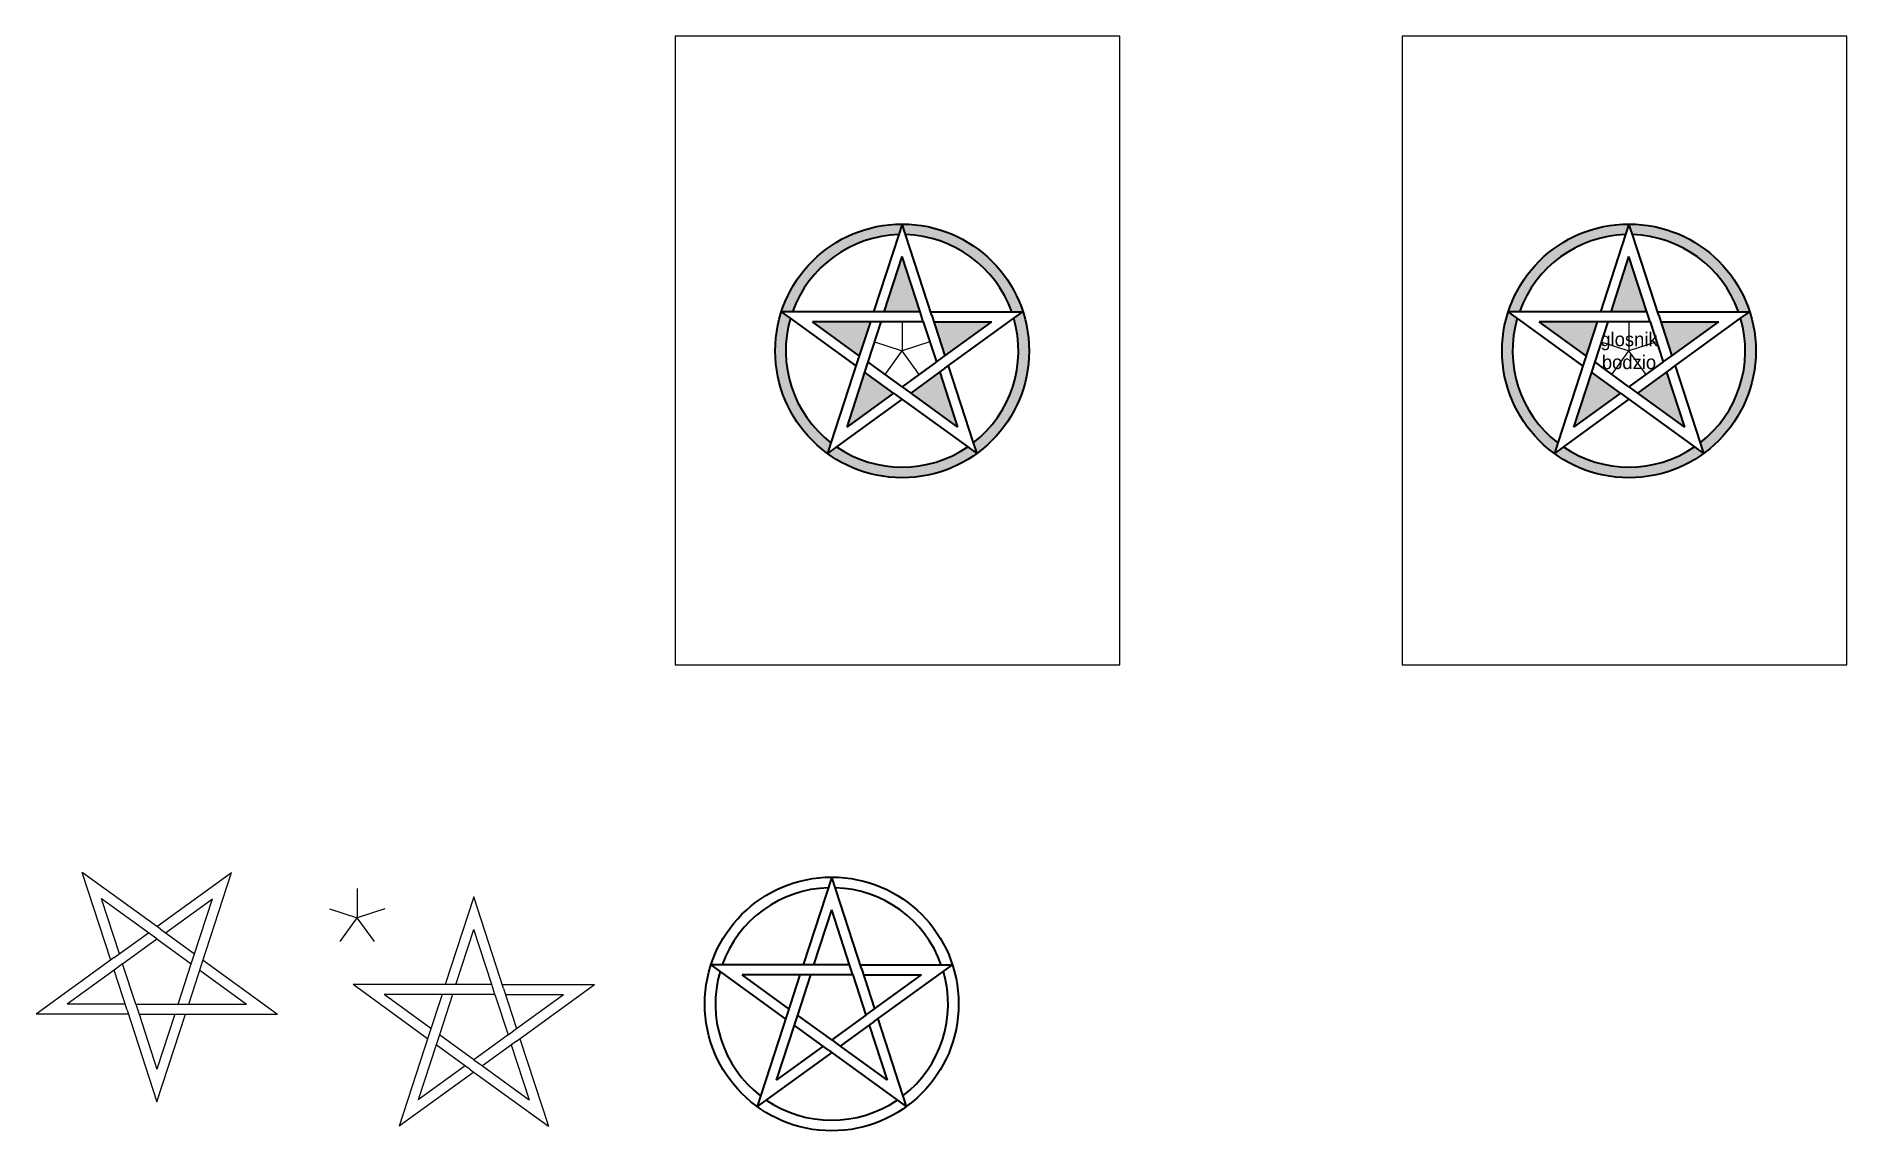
# Model space of a CAD drawing. Header units: inches. Extents: x -2 to 853, y -33 to 485.
import ezdxf

# ---------------------------------------------------------------- set-up
doc = ezdxf.new("R2010")
doc.units = ezdxf.units.IN
doc.header["$MEASUREMENT"] = 0
doc.layers.add('pomocnicze', color=1, linetype='Continuous', plot=False)
doc.styles.get("Standard").update_dxf_attribs({"font": 'arial.ttf'})
pattern_1 = [(0, (33.25013558292449, 33.25013558292449), (0.0625, 0.125), [0, -0.125])]
pattern_2 = [(0, (376.4198369937914, 33.25013558292449), (0.0625, 0.125), [0, -0.125])]

msp = doc.modelspace()

# ---------------------------------------------------------------- hatches: boundary and pattern name
h = msp.add_hatch()
h.set_pattern_fill('DOTS', color=256, scale=2)
h.set_pattern_definition(pattern_1)
edge = h.paths.add_edge_path()
edge.add_arc((406.9232179431763, 335.993113956167), 59.92907226234053, 0, 360)
edge = h.paths.add_edge_path(flags=16)
edge.add_line((354.2011774017486, 351.4070498827716), (349.9272832525542, 354.5122157423545))
edge.add_line((349.9272832525542, 354.5122157423545), (355.210106949597, 354.5122157423545))
edge.add_arc((406.9232179431764, 335.9931139561671), 54.92907226234055, 91.7030711951802, 160.2969288048199, ccw=False)
edge.add_line((405.2907356425035, 390.8979223169966), (406.9232179431763, 395.9221862185075))
edge.add_line((406.9232179431763, 395.9221862185075), (408.5557002438491, 390.8979223169966))
edge.add_arc((406.9232179431764, 335.9931139561671), 54.92907226234055, 19.703071195180087, 88.29692880481991, ccw=False)
edge.add_line((458.6363289367557, 354.5122157423545), (463.9191526337984, 354.5122157423545))
edge.add_line((463.9191526337984, 354.5122157423545), (459.6452584846042, 351.4070498827716))
edge.add_arc((406.9232179431764, 335.9931139561671), 54.92907226234055, -52.29692880481991, 16.2969288048198, ccw=False)
edge.add_line((440.516160501877, 292.5337399403202), (442.14864280255, 287.5094760388092))
edge.add_line((442.14864280255, 287.5094760388092), (437.8747486533557, 290.6146418983922))
edge.add_arc((406.9232179431764, 335.9931139561671), 54.92907226234055, 235.7030711951801, 304.29692880481974, ccw=False)
edge.add_line((375.9716872329969, 290.6146418983922), (371.6977930838027, 287.5094760388093))
edge.add_line((371.6977930838027, 287.5094760388093), (373.3302753844756, 292.5337399403203))
edge.add_arc((406.9232179431764, 335.9931139561671), 54.92907226234055, 163.7030711951801, 232.2969288048198, ccw=False)
h = msp.add_hatch()
h.set_pattern_fill('DOTS', color=256, scale=2)
h.set_pattern_definition(pattern_2)
edge = h.paths.add_edge_path()
edge.add_arc((750.0929193540433, 335.993113956167), 59.92907226234053, 0, 360)
edge = h.paths.add_edge_path(flags=16)
edge.add_line((697.3708788126155, 351.4070498827716), (693.0969846634212, 354.5122157423545))
edge.add_line((693.0969846634212, 354.5122157423545), (698.3798083604639, 354.5122157423545))
edge.add_arc((750.0929193540433, 335.9931139561671), 54.92907226234055, 91.7030711951802, 160.2969288048199, ccw=False)
edge.add_line((748.4604370533705, 390.8979223169966), (750.0929193540433, 395.9221862185075))
edge.add_line((750.0929193540433, 395.9221862185075), (751.725401654716, 390.8979223169966))
edge.add_arc((750.0929193540433, 335.9931139561671), 54.92907226234055, 19.703071195180087, 88.29692880481991, ccw=False)
edge.add_line((801.8060303476227, 354.5122157423545), (807.0888540446654, 354.5122157423545))
edge.add_line((807.0888540446654, 354.5122157423545), (802.8149598954711, 351.4070498827716))
edge.add_arc((750.0929193540433, 335.9931139561671), 54.92907226234055, -52.29692880481991, 16.2969288048198, ccw=False)
edge.add_line((783.685861912744, 292.5337399403202), (785.318344213417, 287.5094760388092))
edge.add_line((785.3183442134169, 287.5094760388092), (781.0444500642226, 290.6146418983922))
edge.add_arc((750.0929193540433, 335.9931139561671), 54.92907226234055, 235.7030711951801, 304.29692880481974, ccw=False)
edge.add_line((719.1413886438638, 290.6146418983922), (714.8674944946695, 287.5094760388093))
edge.add_line((714.8674944946696, 287.5094760388093), (716.4999767953425, 292.5337399403203))
edge.add_arc((750.0929193540433, 335.9931139561671), 54.92907226234055, 163.7030711951801, 232.2969288048198, ccw=False)
h = msp.add_hatch()
h.set_pattern_fill('DOTS', color=256, scale=2)
h.set_pattern_definition(pattern_1)
edge = h.paths.add_edge_path()
edge.add_line((415.3781329713016, 354.5122157423545), (395.3781329713016, 354.5122157423545))
edge.add_line((398.4683029150511, 354.5122157423545), (406.9232179431763, 380.5337685326313))
edge.add_line((415.3781329713016, 354.5122157423545), (406.9232179431763, 380.5337685326313))
h = msp.add_hatch()
h.set_pattern_fill('DOTS', color=256, scale=2)
h.set_pattern_definition(pattern_2)
edge = h.paths.add_edge_path()
edge.add_line((758.5478343821685, 354.5122157423545), (738.5478343821685, 354.5122157423545))
edge.add_line((741.638004325918, 354.5122157423545), (750.0929193540433, 380.5337685326313))
edge.add_line((758.5478343821685, 354.5122157423545), (750.0929193540433, 380.5337685326313))
h = msp.add_hatch()
h.set_pattern_fill('DOTS', color=256, scale=2)
h.set_pattern_definition(pattern_1)
edge = h.paths.add_edge_path()
edge.add_line((427.14864280255, 333.674729096438), (449.2838977181742, 349.7569331608788))
edge.add_line((420.9683029150511, 352.6958594223411), (427.14864280255, 333.674729096438))
edge.add_line((421.9232179431763, 349.7569331608788), (449.2838977181742, 349.7569331608788))
h = msp.add_hatch()
h.set_pattern_fill('DOTS', color=256, scale=2)
h.set_pattern_definition(pattern_2)
edge = h.paths.add_edge_path()
edge.add_line((770.3183442134169, 333.674729096438), (792.4535991290411, 349.7569331608788))
edge.add_line((764.138004325918, 352.6958594223411), (770.3183442134169, 333.674729096438))
edge.add_line((765.0929193540433, 349.7569331608788), (792.4535991290411, 349.7569331608788))
h = msp.add_hatch()
h.set_pattern_fill('DOTS', color=256, scale=2)
h.set_pattern_definition(pattern_1)
edge = h.paths.add_edge_path()
edge.add_line((391.9232179431763, 349.7569331608788), (364.5625381681785, 349.7569331608788))
edge.add_line((386.6977930838027, 333.6747290964381), (364.5625381681785, 349.7569331608787))
edge.add_line((391.9232179431763, 349.7569331608787), (385.7428780556774, 330.7358028349757))
h = msp.add_hatch()
h.set_pattern_fill('DOTS', color=256, scale=2)
h.set_pattern_definition(pattern_2)
edge = h.paths.add_edge_path()
edge.add_line((735.0929193540433, 349.7569331608788), (707.7322395790454, 349.7569331608788))
edge.add_line((729.8674944946696, 333.6747290964381), (707.7322395790454, 349.7569331608787))
edge.add_line((735.0929193540433, 349.7569331608787), (728.9125794665443, 330.7358028349757))
h = msp.add_hatch()
h.set_pattern_fill('DOTS', color=256, scale=2)
h.set_pattern_definition(pattern_1)
h.paths.add_polyline_path([(402.8781329713016, 316.0411715276638), (389.1977930838027, 325.9805202534999), (380.7428780556773, 299.9589674632231)])
h = msp.add_hatch()
h.set_pattern_fill('DOTS', color=256, scale=2)
h.set_pattern_definition(pattern_1)
edge = h.paths.add_edge_path()
edge.add_line((427.14864280255, 327.7968765735133), (410.9683029150511, 316.0411715276638))
edge.add_line((410.9683029150511, 316.0411715276638), (433.1035578306753, 299.9589674632231))
edge.add_line((424.64864280255, 325.9805202534999), (433.1035578306753, 299.9589674632231))
h = msp.add_hatch()
h.set_pattern_fill('DOTS', color=256, scale=2)
h.set_pattern_definition(pattern_2)
h.paths.add_polyline_path([(746.0478343821685, 316.0411715276638), (732.3674944946696, 325.9805202534999), (723.9125794665442, 299.9589674632231)])
h = msp.add_hatch()
h.set_pattern_fill('DOTS', color=256, scale=2)
h.set_pattern_definition(pattern_2)
edge = h.paths.add_edge_path()
edge.add_line((770.3183442134169, 327.7968765735133), (754.138004325918, 316.0411715276638))
edge.add_line((754.138004325918, 316.0411715276638), (776.2732592415423, 299.9589674632231))
edge.add_line((767.8183442134169, 325.9805202534999), (776.2732592415423, 299.9589674632231))

# ---------------------------------------------------------------- linework, layer by layer
at = {"lineweight": 35}
for p, q in [((406.9232179431763, 395.9221862185075), (405.2907356425035, 390.8979223169966)), ((408.5557002438491, 390.8979223169966), (406.9232179431763, 395.9221862185075)), ((750.0929193540433, 395.9221862185075), (748.4604370533705, 390.8979223169966)), ((751.725401654716, 390.8979223169966), (750.0929193540433, 395.9221862185075)), ((405.2907356425035, 390.8979223169966), (393.4683029150511, 354.5122157423545)), ((420.9683029150511, 352.6958594223411), (408.5557002438491, 390.8979223169966)), ((748.4604370533705, 390.8979223169966), (736.638004325918, 354.5122157423545)), ((764.138004325918, 352.6958594223411), (751.725401654716, 390.8979223169966)), ((398.4683029150511, 354.5122157423545), (406.9232179431763, 380.5337685326313)), ((415.3781329713016, 354.5122157423545), (406.9232179431763, 380.5337685326313)), ((741.638004325918, 354.5122157423545), (750.0929193540433, 380.5337685326313)), ((758.5478343821685, 354.5122157423545), (750.0929193540433, 380.5337685326313)), ((355.210106949597, 354.5122157423545), (349.9272832525542, 354.5122157423545)), ((354.2011774017486, 351.4070498827716), (349.9272832525542, 354.5122157423545)), ((385.1527081119279, 328.9194465149623), (354.2011774017486, 351.4070498827716)), ((398.4683029150511, 354.5122157423545), (355.210106949597, 354.5122157423545)), ((415.3781329713016, 354.5122157423545), (398.4683029150511, 354.5122157423545)), ((416.9232179431763, 349.7569331608788), (415.3781329713016, 354.5122157423545)), ((420.3781329713016, 354.5122157423545), (458.6363289367557, 354.5122157423545)), ((420.9683029150511, 352.6958594223411), (427.14864280255, 333.674729096438)), ((427.14864280255, 327.7968765735133), (459.6452584846042, 351.4070498827716)), ((458.6363289367557, 354.5122157423545), (463.9191526337984, 354.5122157423545)), ((459.6452584846042, 351.4070498827716), (463.9191526337984, 354.5122157423545)), ((698.3798083604639, 354.5122157423545), (693.0969846634212, 354.5122157423545)), ((697.3708788126155, 351.4070498827716), (693.0969846634212, 354.5122157423545)), ((728.3224095227948, 328.9194465149623), (697.3708788126155, 351.4070498827716)), ((741.638004325918, 354.5122157423545), (698.3798083604639, 354.5122157423545)), ((758.5478343821685, 354.5122157423545), (741.638004325918, 354.5122157423545)), ((760.0929193540433, 349.7569331608788), (758.5478343821685, 354.5122157423545)), ((763.5478343821685, 354.5122157423545), (801.8060303476227, 354.5122157423545)), ((764.138004325918, 352.6958594223411), (770.3183442134169, 333.674729096438)), ((770.3183442134169, 327.7968765735133), (802.8149598954711, 351.4070498827716)), ((801.8060303476227, 354.5122157423545), (807.0888540446654, 354.5122157423545)), ((802.8149598954711, 351.4070498827716), (807.0888540446654, 354.5122157423545)), ((391.9232179431763, 349.7569331608788), (364.5625381681785, 349.7569331608788)), ((386.6977930838027, 333.6747290964381), (364.5625381681785, 349.7569331608787)), ((391.9232179431763, 349.7569331608787), (385.7428780556774, 330.7358028349757)), ((396.9232179431763, 349.7569331608788), (390.7428780556774, 330.7358028349757)), ((396.9232179431763, 349.7569331608788), (391.9232179431763, 349.7569331608788)), ((416.9232179431763, 349.7569331608788), (396.9232179431763, 349.7569331608788)), ((416.9232179431763, 349.7569331608788), (423.1035578306752, 330.7358028349757)), ((421.9232179431763, 349.7569331608788), (449.2838977181742, 349.7569331608788)), ((427.14864280255, 333.674729096438), (449.2838977181742, 349.7569331608788)), ((735.0929193540433, 349.7569331608788), (707.7322395790454, 349.7569331608788)), ((729.8674944946696, 333.6747290964381), (707.7322395790454, 349.7569331608787)), ((735.0929193540433, 349.7569331608787), (728.9125794665443, 330.7358028349757)), ((740.0929193540433, 349.7569331608788), (733.9125794665443, 330.7358028349757)), ((740.0929193540433, 349.7569331608788), (735.0929193540433, 349.7569331608788)), ((760.0929193540433, 349.7569331608788), (740.0929193540433, 349.7569331608788)), ((760.0929193540433, 349.7569331608788), (766.2732592415422, 330.7358028349757)), ((765.0929193540433, 349.7569331608788), (792.4535991290411, 349.7569331608788)), ((770.3183442134169, 333.674729096438), (792.4535991290411, 349.7569331608788)), ((423.1035578306752, 330.7358028349757), (427.14864280255, 333.674729096438)), ((766.2732592415422, 330.7358028349757), (770.3183442134169, 333.674729096438)), ((385.7428780556774, 330.7358028349757), (373.3302753844756, 292.5337399403203)), ((389.1977930838027, 325.9805202534999), (380.7428780556773, 299.9589674632231)), ((390.7428780556774, 330.7358028349757), (389.1977930838027, 325.9805202534999)), ((402.8781329713016, 316.0411715276638), (389.1977930838027, 325.9805202534999)), ((406.9232179431763, 318.9800977891262), (390.7428780556774, 330.7358028349757)), ((423.1035578306752, 330.7358028349757), (406.9232179431763, 318.9800977891262)), ((427.14864280255, 327.7968765735133), (410.9683029150511, 316.0411715276638)), ((424.64864280255, 325.9805202534999), (433.1035578306753, 299.9589674632231)), ((428.6937277744248, 328.9194465149623), (440.516160501877, 292.5337399403202)), ((728.9125794665443, 330.7358028349757), (716.4999767953425, 292.5337399403203)), ((732.3674944946696, 325.9805202534999), (723.9125794665442, 299.9589674632231)), ((733.9125794665443, 330.7358028349757), (732.3674944946696, 325.9805202534999)), ((746.0478343821685, 316.0411715276638), (732.3674944946696, 325.9805202534999)), ((750.0929193540433, 318.9800977891262), (733.9125794665443, 330.7358028349757)), ((766.2732592415422, 330.7358028349757), (750.0929193540433, 318.9800977891262)), ((770.3183442134169, 327.7968765735133), (754.138004325918, 316.0411715276638)), ((767.8183442134169, 325.9805202534999), (776.2732592415423, 299.9589674632231)), ((771.8634291852917, 328.9194465149623), (783.685861912744, 292.5337399403202)), ((406.9232179431763, 318.9800977891262), (410.9683029150511, 316.0411715276638)), ((750.0929193540433, 318.9800977891262), (754.138004325918, 316.0411715276638)), ((406.9232179431763, 313.1022452662015), (375.9716872329969, 290.6146418983922)), ((402.8781329713016, 316.0411715276638), (380.7428780556773, 299.9589674632231)), ((402.8781329713016, 316.0411715276638), (437.8747486533557, 290.6146418983922)), ((410.9683029150511, 316.0411715276638), (433.1035578306753, 299.9589674632231)), ((750.0929193540433, 313.1022452662015), (719.1413886438638, 290.6146418983922)), ((746.0478343821685, 316.0411715276638), (723.9125794665442, 299.9589674632231)), ((746.0478343821685, 316.0411715276638), (781.0444500642226, 290.6146418983922)), ((754.138004325918, 316.0411715276638), (776.2732592415423, 299.9589674632231)), ((373.3302753844756, 292.5337399403203), (371.6977930838027, 287.5094760388093)), ((440.516160501877, 292.5337399403202), (442.14864280255, 287.5094760388092)), ((716.4999767953425, 292.5337399403203), (714.8674944946696, 287.5094760388093)), ((783.685861912744, 292.5337399403202), (785.3183442134169, 287.5094760388092)), ((375.9716872329969, 290.6146418983922), (371.6977930838027, 287.5094760388093)), ((437.8747486533557, 290.6146418983922), (442.14864280255, 287.5094760388092)), ((719.1413886438638, 290.6146418983922), (714.8674944946696, 287.5094760388093)), ((781.0444500642226, 290.6146418983922), (785.3183442134169, 287.5094760388092)), ((373.6730823602518, 87.3569857944288), (360.2181673321265, 45.94701531827576)), ((387.7181673321265, 44.13065899826233), (373.6730823602518, 87.3569857944288)), ((365.2181673321265, 45.94701531827576), (373.6730823602518, 71.96856810855252)), ((382.127997388377, 45.94701531827576), (373.6730823602518, 71.96856810855252)), ((362.127997388377, 45.94701531827576), (316.6771476696297, 45.94701531827576)), ((351.9025725290034, 20.35424609088352), (316.6771476696297, 45.94701531827576)), ((382.127997388377, 45.94701531827576), (362.127997388377, 45.94701531827576)), ((383.6730823602518, 41.19173273680002), (382.127997388377, 45.94701531827576)), ((387.127997388377, 45.94701531827576), (430.6690170508739, 45.94701531827576)), ((387.7181673321265, 44.13065899826233), (393.8985072196255, 25.10952867235926)), ((393.8985072196255, 19.23167614943458), (430.6690170508739, 45.94701531827576)), ((358.6730823602518, 41.19173273680002), (331.3124025852539, 41.19173273680002)), ((353.4476575008781, 25.10952867235932), (331.3124025852539, 41.19173273679996)), ((358.6730823602518, 41.19173273679996), (352.4927424727529, 22.17060241089695)), ((363.6730823602518, 41.19173273680002), (357.4927424727529, 22.17060241089695)), ((363.6730823602518, 41.19173273680002), (358.6730823602518, 41.19173273680002)), ((383.6730823602518, 41.19173273680002), (363.6730823602518, 41.19173273680002)), ((383.6730823602518, 41.19173273680002), (389.8534222477507, 22.17060241089695)), ((388.6730823602518, 41.19173273680002), (416.0337621352497, 41.19173273680002)), ((393.8985072196255, 25.10952867235926), (416.0337621352497, 41.19173273680002)), ((352.4927424727529, 22.17060241089695), (338.4476575008781, -21.05572438526946)), ((355.9476575008781, 17.41531982942115), (347.4927424727528, -8.606232960855664)), ((357.4927424727529, 22.17060241089695), (355.9476575008781, 17.41531982942115)), ((372.127997388377, 5.659614783571669), (355.9476575008781, 17.41531982942115)), ((373.6730823602518, 10.41489736504747), (357.4927424727529, 22.17060241089695)), ((389.8534222477507, 22.17060241089695), (373.6730823602518, 10.41489736504747)), ((393.8985072196255, 19.23167614943458), (377.7181673321265, 7.475971103585096)), ((389.8534222477507, 22.17060241089695), (393.8985072196255, 25.10952867235926)), ((391.3985072196255, 17.41531982942115), (399.8534222477508, -8.606232960855607)), ((395.4435921915002, 20.35424609088352), (408.8985072196255, -21.05572438526957)), ((373.6730823602518, 10.41489736504747), (377.7181673321265, 7.475971103585096)), ((373.6730823602518, 4.537044842122725), (338.4476575008781, -21.05572438526946)), ((369.627997388377, 7.475971103585096), (347.4927424727528, -8.606232960855664)), ((372.127997388377, 5.659614783571669), (408.8985072196255, -21.05572438526957)), ((377.7181673321265, 7.475971103585096), (399.8534222477508, -8.606232960855607))]:
    msp.add_line(p, q, dxfattribs=at)
for p, q in [((56.61549125115305, 62.89568006930805), (19.84498141990462, 89.61101923814928)), ((33.29989644802988, 48.20104876199623), (19.84498141990462, 89.61101923814928)), ((55.07040627927829, 64.01825001075701), (90.29583113865198, 89.61101923814923)), ((76.25074616677725, 46.38469244198281), (90.29583113865198, 89.61101923814923)), ((51.02532130740357, 61.07932374929465), (28.89006639177935, 77.16152781373538)), ((37.34498141990461, 51.13997502345859), (28.89006639177935, 77.16152781373538)), ((59.11549125115303, 61.07932374929464), (81.2507461667773, 77.1615278137354)), ((72.79583113865199, 51.13997502345858), (81.2507461667773, 77.16152781373539)), ((204.6682232291823, 78.02920955263562), (191.2133082010571, 36.61923907648259)), ((218.7133082010571, 34.80288275646916), (204.6682232291823, 78.02920955263562)), ((34.84498141990462, 49.32361870344519), (51.02532130740357, 61.07932374929465)), ((55.0704062792783, 58.14039748783228), (51.02532130740357, 61.07932374929465)), ((56.61549125115305, 62.89568006930805), (72.79583113865199, 51.13997502345858)), ((196.2133082010571, 36.61923907648259), (204.6682232291823, 62.64079186675934)), ((213.1231382573076, 36.61923907648259), (204.6682232291823, 62.64079186675934)), ((38.89006639177936, 46.38469244198282), (55.0704062792783, 58.14039748783228)), ((55.0704062792783, 58.14039748783228), (71.25074616677725, 46.38469244198281)), ((34.84498141990462, 49.32361870344519), (-1.925528411343805, 22.60827953460399)), ((34.84498141990462, 43.44576618052046), (12.70972650428039, 27.36356211607975)), ((38.89006639177936, 46.38469244198282), (34.84498141990462, 43.44576618052046)), ((41.02532130740357, 24.42463585461739), (34.84498141990462, 43.44576618052046)), ((45.0704062792783, 27.36356211607975), (38.89006639177936, 46.38469244198282)), ((65.0704062792783, 27.36356211607975), (71.25074616677725, 46.38469244198281)), ((70.0704062792783, 27.36356211607975), (76.25074616677725, 46.38469244198281)), ((71.25074616677725, 46.38469244198281), (72.79583113865199, 51.13997502345858)), ((75.29583113865199, 43.44576618052044), (97.43108605427616, 27.36356211607975)), ((76.84091611052672, 48.20104876199623), (112.0663409699004, 22.60827953460398)), ((193.1231382573076, 36.61923907648259), (147.6722885385602, 36.61923907648259)), ((182.8977133979339, 11.02646984909035), (147.6722885385602, 36.61923907648259)), ((213.1231382573076, 36.61923907648259), (193.1231382573076, 36.61923907648259)), ((214.6682232291823, 31.86395649500685), (213.1231382573076, 36.61923907648259)), ((218.1231382573076, 36.61923907648259), (261.6641579198044, 36.61923907648259)), ((218.7133082010571, 34.80288275646916), (224.893648088556, 15.78175243056609)), ((224.893648088556, 9.903899907641403), (261.6641579198044, 36.61923907648259)), ((40.0704062792783, 27.36356211607975), (12.70972650428039, 27.36356211607975)), ((45.0704062792783, 27.36356211607975), (65.0704062792783, 27.36356211607975)), ((45.0704062792783, 27.36356211607975), (46.61549125115304, 22.60827953460398)), ((65.0704062792783, 27.36356211607975), (70.0704062792783, 27.36356211607975)), ((70.0704062792783, 27.36356211607975), (97.43108605427616, 27.36356211607975)), ((189.6682232291823, 31.86395649500685), (162.3075434541845, 31.86395649500685)), ((184.4427983698087, 15.78175243056614), (162.3075434541845, 31.86395649500679)), ((189.6682232291823, 31.86395649500679), (183.4878833416834, 12.84282616910377)), ((194.6682232291823, 31.86395649500685), (188.4878833416834, 12.84282616910377)), ((194.6682232291823, 31.86395649500685), (189.6682232291823, 31.86395649500685)), ((214.6682232291823, 31.86395649500685), (194.6682232291823, 31.86395649500685)), ((214.6682232291823, 31.86395649500685), (220.8485631166812, 12.84282616910377)), ((219.6682232291823, 31.86395649500685), (247.0289030041802, 31.86395649500685)), ((224.893648088556, 15.78175243056609), (247.0289030041802, 31.86395649500685)), ((41.61549125115304, 22.60827953460398), (-1.925528411343805, 22.60827953460399)), ((41.02532130740357, 24.42463585461739), (55.0704062792783, -18.80169094154906)), ((46.61549125115304, 22.60827953460398), (66.61549125115303, 22.60827953460398)), ((46.61549125115304, 22.60827953460398), (55.0704062792783, -3.413273255672795)), ((55.0704062792783, -18.80169094154906), (68.52532130740356, 22.60827953460398)), ((63.52532130740357, 22.60827953460398), (55.0704062792783, -3.413273255672795)), ((66.61549125115303, 22.60827953460398), (112.0663409699004, 22.60827953460398)), ((183.4878833416834, 12.84282616910377), (169.4427983698087, -30.38350062706263)), ((188.4878833416834, 12.84282616910377), (186.9427983698087, 8.087543587627977)), ((204.6682232291823, 1.087121123254292), (188.4878833416834, 12.84282616910377)), ((220.8485631166812, 12.84282616910377), (204.6682232291823, 1.087121123254292)), ((224.893648088556, 9.903899907641403), (208.7133082010571, -1.851805138208078)), ((220.8485631166812, 12.84282616910377), (224.893648088556, 15.78175243056609)), ((226.4387330604308, 11.02646984909035), (239.893648088556, -30.38350062706274)), ((186.9427983698087, 8.087543587627977), (178.4878833416833, -17.93400920264884)), ((203.1231382573076, -3.668161458221505), (186.9427983698087, 8.087543587627977)), ((204.6682232291823, 1.087121123254292), (208.7133082010571, -1.851805138208078)), ((222.393648088556, 8.087543587627977), (230.8485631166813, -17.93400920264878)), ((204.6682232291823, -4.790731399670449), (169.4427983698087, -30.38350062706263)), ((200.6231382573076, -1.851805138208078), (178.4878833416833, -17.93400920264884)), ((203.1231382573076, -3.668161458221505), (239.893648088556, -30.38350062706274)), ((208.7133082010571, -1.851805138208078), (230.8485631166813, -17.93400920264878))]:
    msp.add_line(p, q)
for centre in [(406.9232179431763, 335.993113956167), (750.0929193540433, 335.993113956167), (373.6730823602518, 27.42791353208827)]:
    msp.add_circle(centre, 59.92907226234053, dxfattribs=at)
for centre, start, end in [((406.9232179431764, 335.9931139561671), 91.7030711951802, 160.2969288048201), ((406.9232179431764, 335.9931139561671), 19.70307119518025, 88.2969288048198), ((750.0929193540433, 335.9931139561671), 91.7030711951798, 160.2969288048199), ((750.0929193540433, 335.9931139561671), 19.70307119518046, 88.29692880482021), ((406.9232179431764, 335.9931139561671), 163.7030711951801, 232.2969288048196), ((406.9232179431764, 335.9931139561671), 307.70307119518, 16.29692880481955), ((750.0929193540433, 335.9931139561671), 163.7030711951803, 232.2969288048203), ((750.0929193540433, 335.9931139561671), 307.7030711951796, 16.29692880481931), ((406.9232179431764, 335.9931139561671), 235.7030711951801, 304.2969288048196), ((750.0929193540433, 335.9931139561671), 235.7030711951789, 304.2969288048182), ((373.6730823602518, 27.42791353208833), 91.7030711951802, 160.2969288048212), ((373.6730823602518, 27.42791353208833), 19.70307119517877, 88.29692880481993), ((373.6730823602518, 27.42791353208833), 163.7030711951788, 232.2969288048193), ((373.6730823602518, 27.42791353208833), 307.7030711951806, 16.29692880482115), ((373.6730823602518, 27.42791353208833), 235.7030711951793, 304.2969288048206)]:
    msp.add_arc(centre, 54.92907226234055, start, end, dxfattribs=at)
at = {"layer": 'pomocnicze'}
for p, q in [((509.7641200341095, 484.6666228193062), (299.7641200341095, 484.6666228193062)), ((299.7641200341095, 484.6666228193062), (299.7641200341095, 187.6666228193062)), ((509.7641200341095, 187.6666228193062), (509.7641200341095, 484.6666228193062)), ((852.9338214449764, 484.6666228193061), (642.9338214449764, 484.6666228193061)), ((642.9338214449764, 484.6666228193061), (642.9338214449763, 187.6666228193061)), ((852.9338214449764, 187.6666228193061), (852.9338214449764, 484.6666228193061)), ((406.9232179431763, 349.7569331608788), (406.9232179431763, 335.9931139561668)), ((750.0929193540433, 349.7569331608788), (750.0929193540433, 335.9931139561668)), ((393.8330479994269, 340.2463679979272), (406.9232179431763, 335.993113956167)), ((398.8330479994269, 324.8579503120509), (406.9232179431763, 335.9931139561668)), ((420.0133878869258, 340.2463679979272), (406.9232179431763, 335.993113956167)), ((415.0133878869257, 324.8579503120511), (406.9232179431763, 335.993113956167)), ((737.0027494102939, 340.2463679979272), (750.0929193540433, 335.993113956167)), ((742.0027494102937, 324.8579503120509), (750.0929193540433, 335.9931139561668)), ((763.1830892977928, 340.2463679979272), (750.0929193540433, 335.993113956167)), ((758.1830892977927, 324.8579503120511), (750.0929193540433, 335.993113956167)), ((299.7641200341095, 187.6666228193062), (509.7641200341095, 187.6666228193062)), ((642.9338214449764, 187.6666228193061), (852.9338214449764, 187.6666228193061)), ((149.6342271774336, 81.91887295267884), (149.6342271774336, 68.1550537479668)), ((136.5440572336842, 72.40830778972725), (149.6342271774336, 68.15505374796697)), ((162.7243971211831, 72.40830778972725), (149.6342271774336, 68.15505374796697)), ((141.5440572336842, 57.01989010385091), (149.6342271774336, 68.1550537479668)), ((157.724397121183, 57.01989010385108), (149.6342271774336, 68.15505374796697))]:
    msp.add_line(p, q, dxfattribs=at)

# ---------------------------------------------------------------- texts
at = {"insert": (750.0929193540433, 335.9931139561668), "char_height": 6.5, "attachment_point": 5}
msp.add_mtext_dynamic_manual_height_columns('{\\fDiploma|b0|i0|c0|p2;glosnik\\Pbodzio}', width=388.1893833181484, gutter_width=1, heights=[0], dxfattribs=at)

doc.saveas('drawing.dxf')
